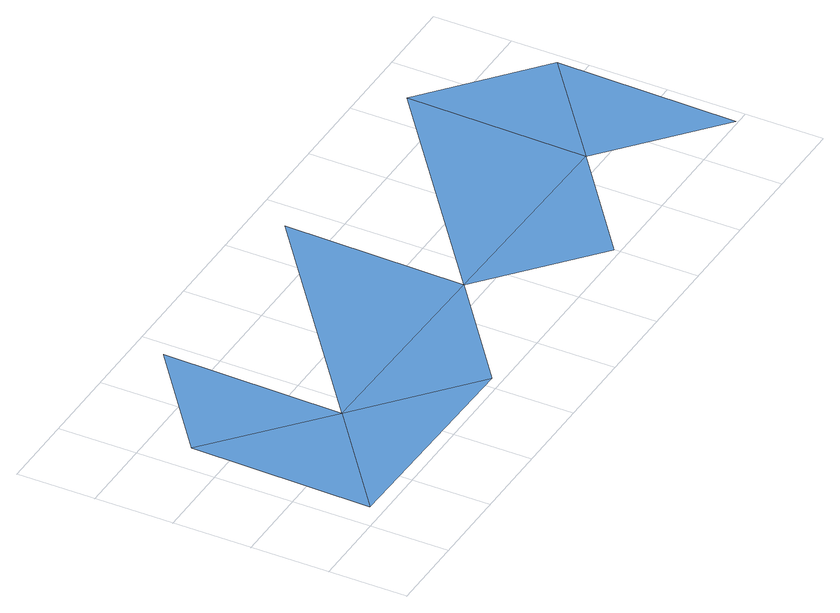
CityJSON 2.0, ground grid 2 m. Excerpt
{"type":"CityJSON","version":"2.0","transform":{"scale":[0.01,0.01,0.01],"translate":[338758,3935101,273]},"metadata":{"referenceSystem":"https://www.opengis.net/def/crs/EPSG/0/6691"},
"CityObjects":{
"waterbody1":{"type":"WaterBody","attributes":{"name":"6","class":"1140","function":"1","WaterBodyRiverFloodingRiskAttribute.description":"3","WaterBodyRiverFloodingRiskAttribute.rankOrg":"1","WaterBodyRiverFloodingRiskAttribute.adminType":"2","WaterBodyRiverFloodingRiskAttribute.scale":"L1"},"geometry":[{"type":"MultiSurface","lod":"1","boundaries":[[[0,1,2]],[[0,3,1]],[[2,4,0]],[[4,5,0]],[[0,5,6]],[[7,8,5]],[[5,8,9]],[[10,9,8]],[[10,8,11]]]}]}
},
"vertices":[
[354,263,6],[75,499,7],[66,37,6],[362,725,8],[633,27,6],[921,253,6],[929,715,7],[1200,17,6],[1487,242,6],[1495,705,7],[1775,469,7],[1766,6,6]
]}
